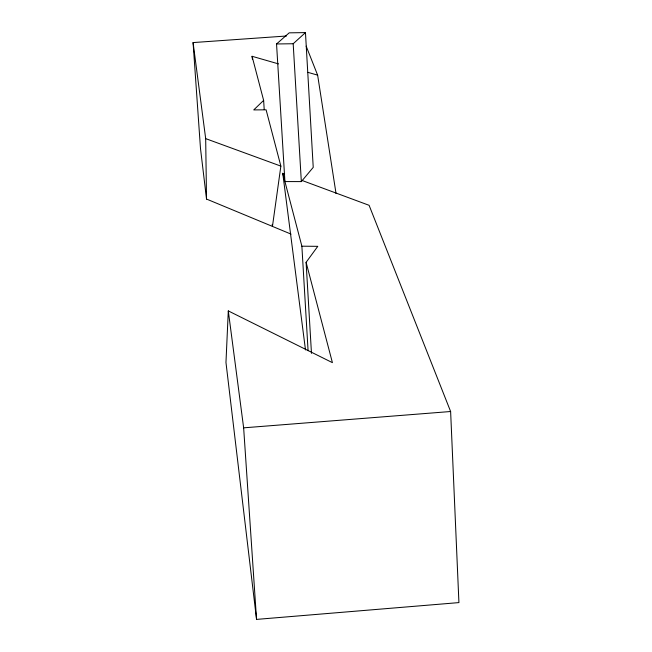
<?xml version="1.0" encoding="UTF-8"?>
<svg xmlns="http://www.w3.org/2000/svg" width="652" height="652" viewBox="0 0 652 652"><rect width="100%" height="100%" fill="white"/><g stroke="black" fill="none" stroke-linecap="round" stroke-linejoin="round"><path stroke-width="0.98" d="M284.655 174.019L282.756 173.31L301.876 246.195L317.785 246.334L306.098 262.324L332.414 362.651L228.298 310.906L225.967 362.471L256.546 619.4L458.926 602.595L450.622 411.51L369.097 205.307L301.729 180.343M278.485 63.888L252.063 56.292L263.636 100.392L253.75 109.911L266.106 109.829L280.865 166.113L272.454 226.399L272.21 224.386M301.33 181.598L313.229 167.368L305.462 32.6L289.195 32.844L276.546 43.969L284.924 181.574L301.33 181.598L293.188 43.741L305.462 32.6M228.298 310.906L243.644 427.834L450.622 411.51M291.045 234.109L206.521 199.056L200.482 148.371L193.073 42.576L286.497 35.999M276.546 43.969L293.188 43.741M307.85 72.331L317.63 75.143L336.049 193.603M193.073 42.576L205.682 138.623L280.865 166.113M306.171 46.145L317.63 75.143M282.756 173.31L305.495 349.945M252.063 56.292L252.43 59.308M243.644 427.834L256.546 619.4M263.636 100.392L264.207 109.544M306.098 262.324L311.477 353.392M301.876 246.195L308.086 350.711M205.682 138.623L206.521 199.056"/></g></svg>
